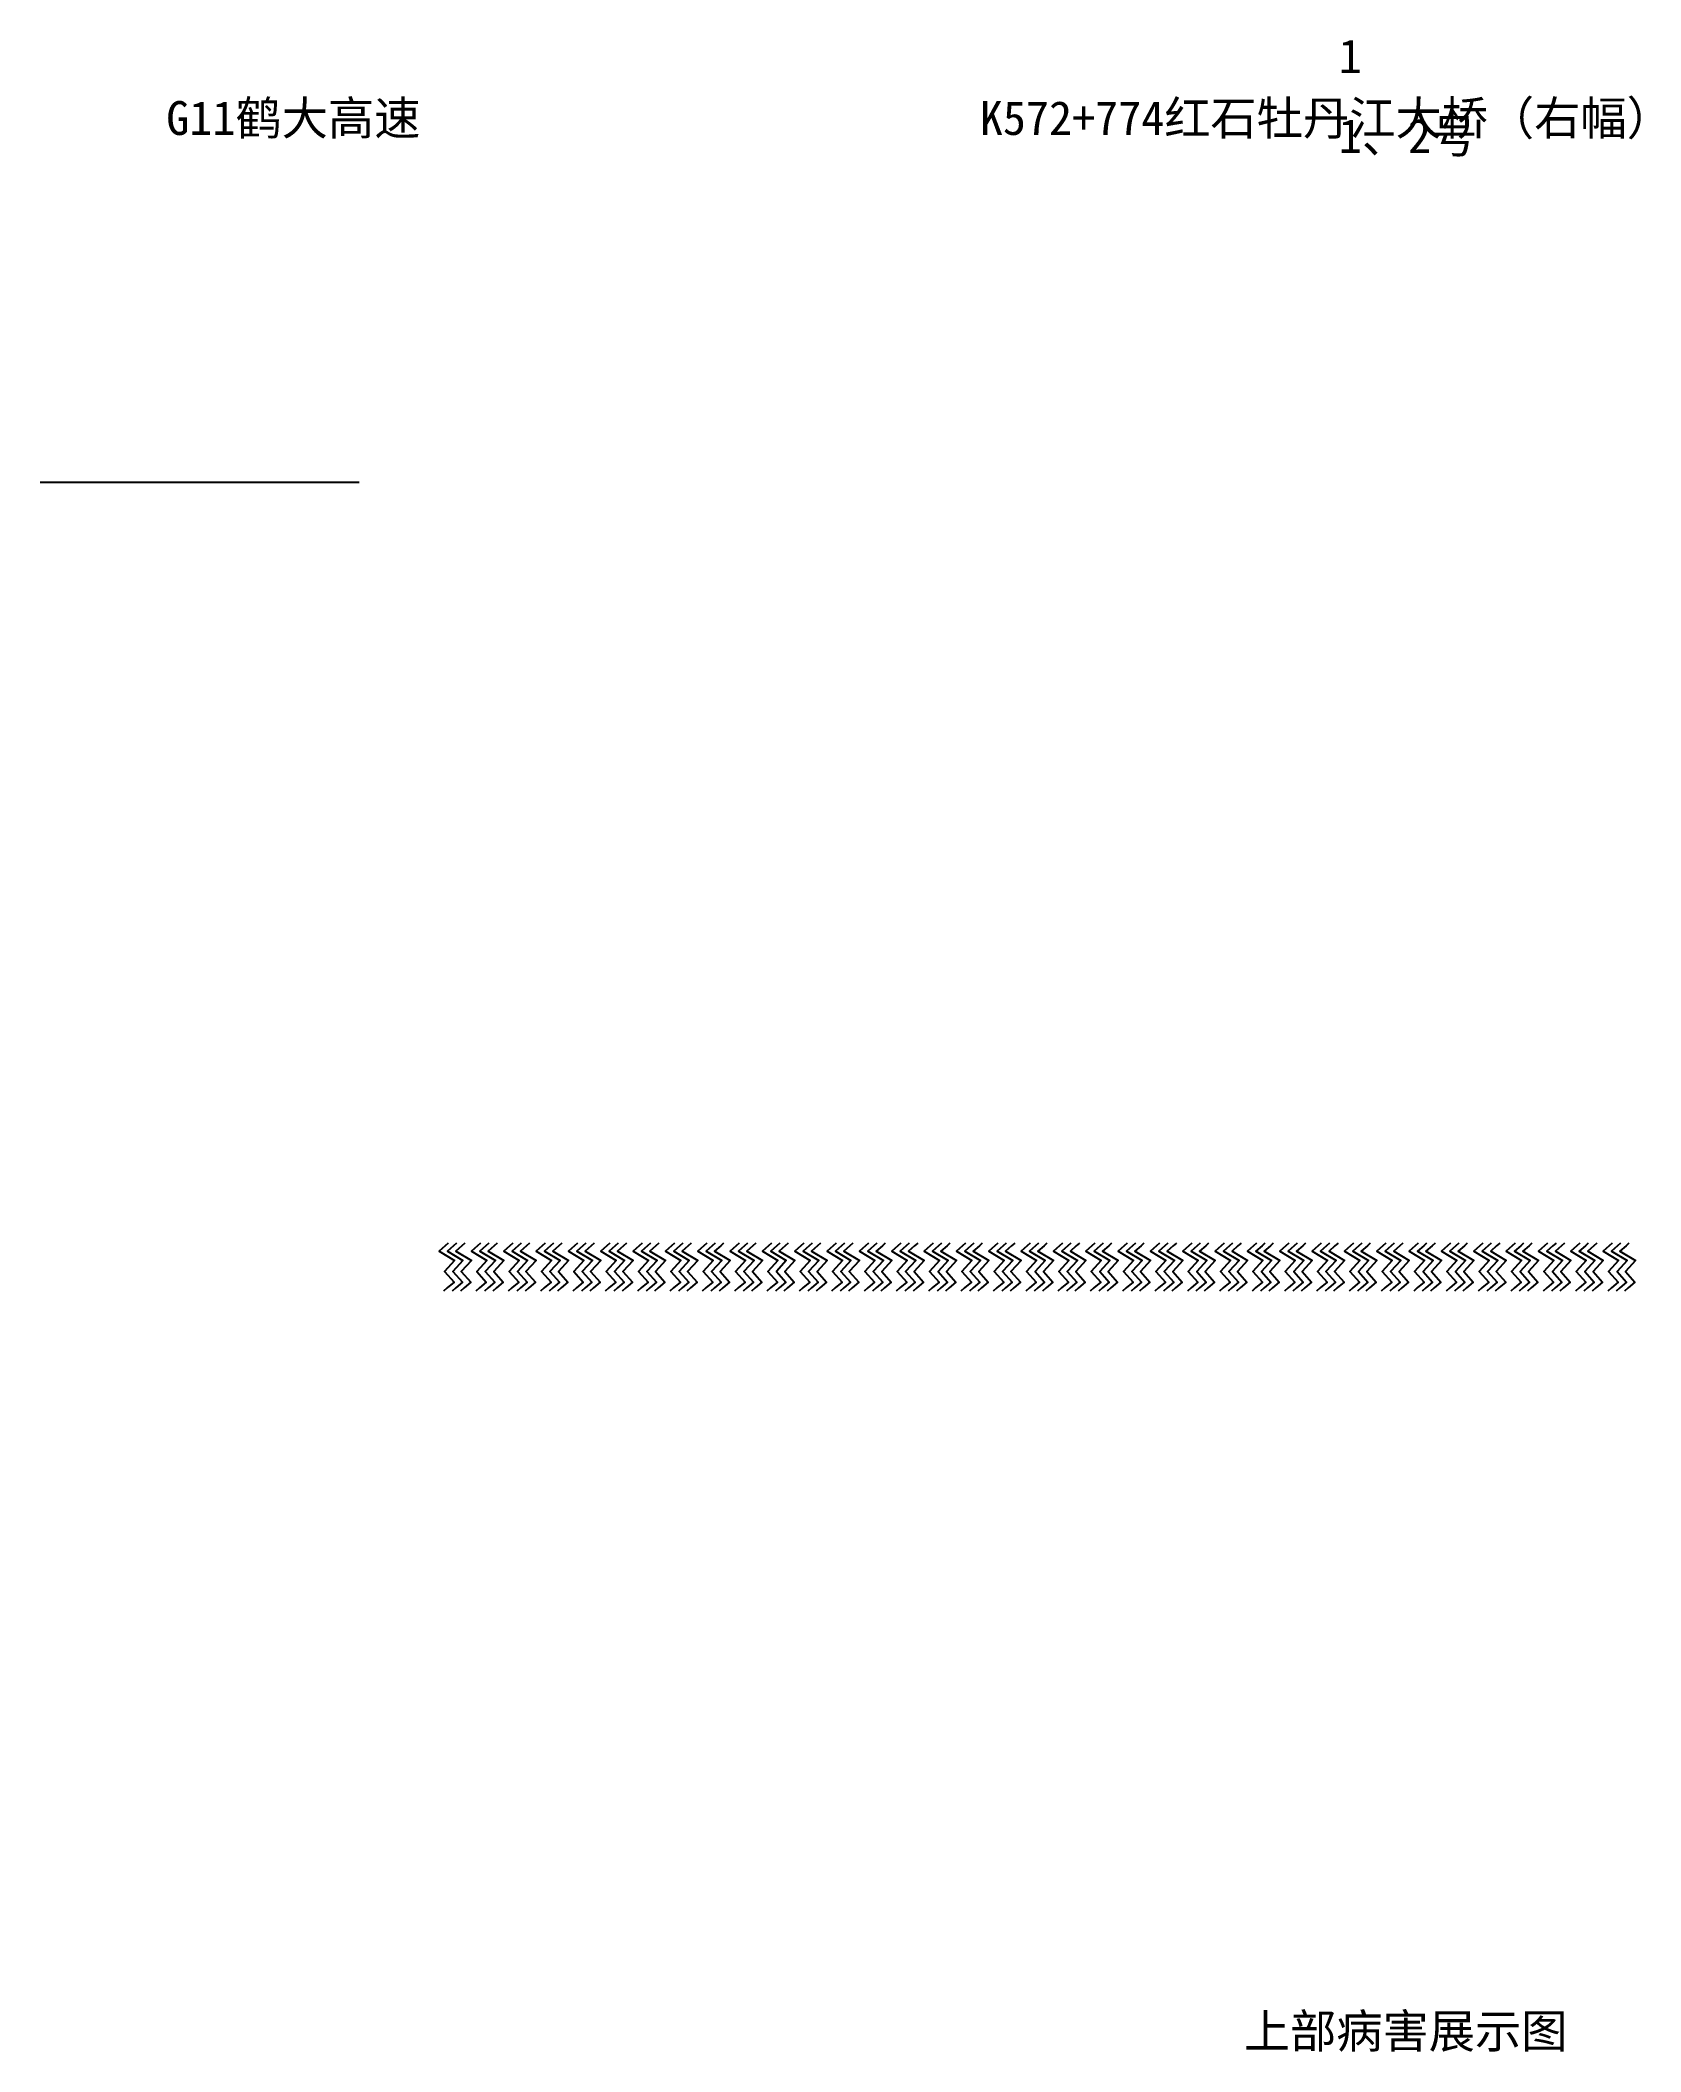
# Model space of a CAD drawing. Header units: millimetres. Extents: x -37 to 31958, y -4103 to 413.
# Drawn here: x 31757.2 to 31957.9, y -4103.1 to -3850.9 of the extents above.
import ezdxf

# ---------------------------------------------------------------- set-up
doc = ezdxf.new("R2010")
doc.units = ezdxf.units.MM
doc.layers.add('病害', color=5, linetype='Continuous')
doc.styles.get("Standard").update_dxf_attribs({"font": ''})
doc.styles.get('Standard').set_extended_font_data('SimSun')

msp = doc.modelspace()

# ---------------------------------------------------------------- linework, layer by layer
at = {"layer": '病害'}
msp.add_line((31757.2, -3906.3), (31797.2, -3906.3), dxfattribs=at)
for points in [[(31808.33, -4001.7), (31807.96, -4002.03), (31807.2, -4002.71), (31809.14, -4003.87), (31807.88, -4005.24), (31809.08, -4006.6), (31808.23, -4007.31), (31807.77, -4007.7)], [(31808.33, -4001.7), (31807.96, -4002.03), (31807.2, -4002.71), (31809.14, -4003.87), (31807.88, -4005.24), (31809.08, -4006.6), (31808.23, -4007.31), (31807.77, -4007.7)], [(31809.4, -4001.7), (31809.02, -4002.03), (31808.27, -4002.71), (31810.2, -4003.87), (31808.94, -4005.24), (31810.15, -4006.6), (31809.3, -4007.31), (31808.84, -4007.7)], [(31809.4, -4001.7), (31809.02, -4002.03), (31808.27, -4002.71), (31810.2, -4003.87), (31808.94, -4005.24), (31810.15, -4006.6), (31809.3, -4007.31), (31808.84, -4007.7)], [(31810.45, -4001.7), (31810.07, -4002.03), (31809.32, -4002.71), (31811.25, -4003.87), (31809.99, -4005.24), (31811.2, -4006.6), (31810.35, -4007.31), (31809.89, -4007.7)], [(31810.45, -4001.7), (31810.07, -4002.03), (31809.32, -4002.71), (31811.25, -4003.87), (31809.99, -4005.24), (31811.2, -4006.6), (31810.35, -4007.31), (31809.89, -4007.7)], [(31812.38, -4001.7), (31812.01, -4002.03), (31811.25, -4002.71), (31813.19, -4003.87), (31811.93, -4005.24), (31813.13, -4006.6), (31812.29, -4007.31), (31811.83, -4007.7)], [(31812.38, -4001.7), (31812.01, -4002.03), (31811.25, -4002.71), (31813.19, -4003.87), (31811.93, -4005.24), (31813.13, -4006.6), (31812.29, -4007.31), (31811.83, -4007.7)], [(31813.45, -4001.7), (31813.08, -4002.03), (31812.32, -4002.71), (31814.26, -4003.87), (31813, -4005.24), (31814.2, -4006.6), (31813.36, -4007.31), (31812.9, -4007.7)], [(31813.45, -4001.7), (31813.08, -4002.03), (31812.32, -4002.71), (31814.26, -4003.87), (31813, -4005.24), (31814.2, -4006.6), (31813.36, -4007.31), (31812.9, -4007.7)], [(31814.5, -4001.7), (31814.13, -4002.03), (31813.37, -4002.71), (31815.31, -4003.87), (31814.05, -4005.24), (31815.25, -4006.6), (31814.41, -4007.31), (31813.95, -4007.7)], [(31814.5, -4001.7), (31814.13, -4002.03), (31813.37, -4002.71), (31815.31, -4003.87), (31814.05, -4005.24), (31815.25, -4006.6), (31814.41, -4007.31), (31813.95, -4007.7)], [(31816.44, -4001.7), (31816.06, -4002.03), (31815.31, -4002.71), (31817.24, -4003.87), (31815.98, -4005.24), (31817.19, -4006.6), (31816.34, -4007.31), (31815.88, -4007.7)], [(31816.44, -4001.7), (31816.06, -4002.03), (31815.31, -4002.71), (31817.24, -4003.87), (31815.98, -4005.24), (31817.19, -4006.6), (31816.34, -4007.31), (31815.88, -4007.7)], [(31817.51, -4001.7), (31817.13, -4002.03), (31816.38, -4002.71), (31818.31, -4003.87), (31817.05, -4005.24), (31818.26, -4006.6), (31817.41, -4007.31), (31816.95, -4007.7)], [(31817.51, -4001.7), (31817.13, -4002.03), (31816.38, -4002.71), (31818.31, -4003.87), (31817.05, -4005.24), (31818.26, -4006.6), (31817.41, -4007.31), (31816.95, -4007.7)], [(31818.56, -4001.7), (31818.18, -4002.03), (31817.43, -4002.71), (31819.36, -4003.87), (31818.1, -4005.24), (31819.31, -4006.6), (31818.46, -4007.31), (31818, -4007.7)], [(31818.56, -4001.7), (31818.18, -4002.03), (31817.43, -4002.71), (31819.36, -4003.87), (31818.1, -4005.24), (31819.31, -4006.6), (31818.46, -4007.31), (31818, -4007.7)], [(31820.49, -4001.7), (31820.12, -4002.03), (31819.36, -4002.71), (31821.3, -4003.87), (31820.04, -4005.24), (31821.24, -4006.6), (31820.4, -4007.31), (31819.94, -4007.7)], [(31820.49, -4001.7), (31820.12, -4002.03), (31819.36, -4002.71), (31821.3, -4003.87), (31820.04, -4005.24), (31821.24, -4006.6), (31820.4, -4007.31), (31819.94, -4007.7)], [(31821.56, -4001.7), (31821.19, -4002.03), (31820.43, -4002.71), (31822.37, -4003.87), (31821.11, -4005.24), (31822.31, -4006.6), (31821.46, -4007.31), (31821, -4007.7)], [(31821.56, -4001.7), (31821.19, -4002.03), (31820.43, -4002.71), (31822.37, -4003.87), (31821.11, -4005.24), (31822.31, -4006.6), (31821.46, -4007.31), (31821, -4007.7)], [(31822.61, -4001.7), (31822.24, -4002.03), (31821.48, -4002.71), (31823.42, -4003.87), (31822.16, -4005.24), (31823.36, -4006.6), (31822.51, -4007.31), (31822.05, -4007.7)], [(31822.61, -4001.7), (31822.24, -4002.03), (31821.48, -4002.71), (31823.42, -4003.87), (31822.16, -4005.24), (31823.36, -4006.6), (31822.51, -4007.31), (31822.05, -4007.7)], [(31824.55, -4001.7), (31824.17, -4002.03), (31823.42, -4002.71), (31825.35, -4003.87), (31824.09, -4005.24), (31825.29, -4006.6), (31824.45, -4007.31), (31823.99, -4007.7)], [(31824.55, -4001.7), (31824.17, -4002.03), (31823.42, -4002.71), (31825.35, -4003.87), (31824.09, -4005.24), (31825.29, -4006.6), (31824.45, -4007.31), (31823.99, -4007.7)], [(31825.61, -4001.7), (31825.24, -4002.03), (31824.48, -4002.71), (31826.42, -4003.87), (31825.16, -4005.24), (31826.36, -4006.6), (31825.52, -4007.31), (31825.06, -4007.7)], [(31825.61, -4001.7), (31825.24, -4002.03), (31824.48, -4002.71), (31826.42, -4003.87), (31825.16, -4005.24), (31826.36, -4006.6), (31825.52, -4007.31), (31825.06, -4007.7)], [(31826.66, -4001.7), (31826.29, -4002.03), (31825.53, -4002.71), (31827.47, -4003.87), (31826.21, -4005.24), (31827.41, -4006.6), (31826.57, -4007.31), (31826.11, -4007.7)], [(31826.66, -4001.7), (31826.29, -4002.03), (31825.53, -4002.71), (31827.47, -4003.87), (31826.21, -4005.24), (31827.41, -4006.6), (31826.57, -4007.31), (31826.11, -4007.7)], [(31828.6, -4001.7), (31828.23, -4002.03), (31827.47, -4002.71), (31829.41, -4003.87), (31828.15, -4005.24), (31829.35, -4006.6), (31828.5, -4007.31), (31828.04, -4007.7)], [(31828.6, -4001.7), (31828.23, -4002.03), (31827.47, -4002.71), (31829.41, -4003.87), (31828.15, -4005.24), (31829.35, -4006.6), (31828.5, -4007.31), (31828.04, -4007.7)], [(31829.67, -4001.7), (31829.29, -4002.03), (31828.54, -4002.71), (31830.47, -4003.87), (31829.21, -4005.24), (31830.42, -4006.6), (31829.57, -4007.31), (31829.11, -4007.7)], [(31829.67, -4001.7), (31829.29, -4002.03), (31828.54, -4002.71), (31830.47, -4003.87), (31829.21, -4005.24), (31830.42, -4006.6), (31829.57, -4007.31), (31829.11, -4007.7)], [(31830.72, -4001.7), (31830.34, -4002.03), (31829.59, -4002.71), (31831.52, -4003.87), (31830.26, -4005.24), (31831.47, -4006.6), (31830.62, -4007.31), (31830.16, -4007.7)], [(31830.72, -4001.7), (31830.34, -4002.03), (31829.59, -4002.71), (31831.52, -4003.87), (31830.26, -4005.24), (31831.47, -4006.6), (31830.62, -4007.31), (31830.16, -4007.7)], [(31832.65, -4001.7), (31832.28, -4002.03), (31831.52, -4002.71), (31833.46, -4003.87), (31832.2, -4005.24), (31833.4, -4006.6), (31832.56, -4007.31), (31832.1, -4007.7)], [(31832.65, -4001.7), (31832.28, -4002.03), (31831.52, -4002.71), (31833.46, -4003.87), (31832.2, -4005.24), (31833.4, -4006.6), (31832.56, -4007.31), (31832.1, -4007.7)], [(31833.72, -4001.7), (31833.35, -4002.03), (31832.59, -4002.71), (31834.53, -4003.87), (31833.27, -4005.24), (31834.47, -4006.6), (31833.63, -4007.31), (31833.17, -4007.7)], [(31833.72, -4001.7), (31833.35, -4002.03), (31832.59, -4002.71), (31834.53, -4003.87), (31833.27, -4005.24), (31834.47, -4006.6), (31833.63, -4007.31), (31833.17, -4007.7)], [(31834.77, -4001.7), (31834.4, -4002.03), (31833.64, -4002.71), (31835.58, -4003.87), (31834.32, -4005.24), (31835.52, -4006.6), (31834.68, -4007.31), (31834.22, -4007.7)], [(31834.77, -4001.7), (31834.4, -4002.03), (31833.64, -4002.71), (31835.58, -4003.87), (31834.32, -4005.24), (31835.52, -4006.6), (31834.68, -4007.31), (31834.22, -4007.7)], [(31836.71, -4001.7), (31836.33, -4002.03), (31835.58, -4002.71), (31837.51, -4003.87), (31836.25, -4005.24), (31837.46, -4006.6), (31836.61, -4007.31), (31836.15, -4007.7)], [(31836.71, -4001.7), (31836.33, -4002.03), (31835.58, -4002.71), (31837.51, -4003.87), (31836.25, -4005.24), (31837.46, -4006.6), (31836.61, -4007.31), (31836.15, -4007.7)], [(31837.78, -4001.7), (31837.4, -4002.03), (31836.65, -4002.71), (31838.58, -4003.87), (31837.32, -4005.24), (31838.53, -4006.6), (31837.68, -4007.31), (31837.22, -4007.7)], [(31837.78, -4001.7), (31837.4, -4002.03), (31836.65, -4002.71), (31838.58, -4003.87), (31837.32, -4005.24), (31838.53, -4006.6), (31837.68, -4007.31), (31837.22, -4007.7)], [(31838.83, -4001.7), (31838.45, -4002.03), (31837.7, -4002.71), (31839.63, -4003.87), (31838.37, -4005.24), (31839.58, -4006.6), (31838.73, -4007.31), (31838.27, -4007.7)], [(31838.83, -4001.7), (31838.45, -4002.03), (31837.7, -4002.71), (31839.63, -4003.87), (31838.37, -4005.24), (31839.58, -4006.6), (31838.73, -4007.31), (31838.27, -4007.7)], [(31840.76, -4001.7), (31840.39, -4002.03), (31839.63, -4002.71), (31841.57, -4003.87), (31840.31, -4005.24), (31841.51, -4006.6), (31840.67, -4007.31), (31840.21, -4007.7)], [(31840.76, -4001.7), (31840.39, -4002.03), (31839.63, -4002.71), (31841.57, -4003.87), (31840.31, -4005.24), (31841.51, -4006.6), (31840.67, -4007.31), (31840.21, -4007.7)], [(31841.83, -4001.7), (31841.46, -4002.03), (31840.7, -4002.71), (31842.64, -4003.87), (31841.38, -4005.24), (31842.58, -4006.6), (31841.73, -4007.31), (31841.27, -4007.7)], [(31841.83, -4001.7), (31841.46, -4002.03), (31840.7, -4002.71), (31842.64, -4003.87), (31841.38, -4005.24), (31842.58, -4006.6), (31841.73, -4007.31), (31841.27, -4007.7)], [(31842.88, -4001.7), (31842.51, -4002.03), (31841.75, -4002.71), (31843.69, -4003.87), (31842.43, -4005.24), (31843.63, -4006.6), (31842.78, -4007.31), (31842.32, -4007.7)], [(31842.88, -4001.7), (31842.51, -4002.03), (31841.75, -4002.71), (31843.69, -4003.87), (31842.43, -4005.24), (31843.63, -4006.6), (31842.78, -4007.31), (31842.32, -4007.7)], [(31844.82, -4001.7), (31844.44, -4002.03), (31843.69, -4002.71), (31845.62, -4003.87), (31844.36, -4005.24), (31845.57, -4006.6), (31844.72, -4007.31), (31844.26, -4007.7)], [(31844.82, -4001.7), (31844.44, -4002.03), (31843.69, -4002.71), (31845.62, -4003.87), (31844.36, -4005.24), (31845.57, -4006.6), (31844.72, -4007.31), (31844.26, -4007.7)], [(31845.89, -4001.7), (31845.51, -4002.03), (31844.76, -4002.71), (31846.69, -4003.87), (31845.43, -4005.24), (31846.63, -4006.6), (31845.79, -4007.31), (31845.33, -4007.7)], [(31845.89, -4001.7), (31845.51, -4002.03), (31844.76, -4002.71), (31846.69, -4003.87), (31845.43, -4005.24), (31846.63, -4006.6), (31845.79, -4007.31), (31845.33, -4007.7)], [(31846.93, -4001.7), (31846.56, -4002.03), (31845.8, -4002.71), (31847.74, -4003.87), (31846.48, -4005.24), (31847.68, -4006.6), (31846.84, -4007.31), (31846.38, -4007.7)], [(31846.93, -4001.7), (31846.56, -4002.03), (31845.8, -4002.71), (31847.74, -4003.87), (31846.48, -4005.24), (31847.68, -4006.6), (31846.84, -4007.31), (31846.38, -4007.7)], [(31848.87, -4001.7), (31848.5, -4002.03), (31847.74, -4002.71), (31849.68, -4003.87), (31848.42, -4005.24), (31849.62, -4006.6), (31848.77, -4007.31), (31848.31, -4007.7)], [(31848.87, -4001.7), (31848.5, -4002.03), (31847.74, -4002.71), (31849.68, -4003.87), (31848.42, -4005.24), (31849.62, -4006.6), (31848.77, -4007.31), (31848.31, -4007.7)], [(31849.94, -4001.7), (31849.57, -4002.03), (31848.81, -4002.71), (31850.74, -4003.87), (31849.49, -4005.24), (31850.69, -4006.6), (31849.84, -4007.31), (31849.38, -4007.7)], [(31849.94, -4001.7), (31849.57, -4002.03), (31848.81, -4002.71), (31850.74, -4003.87), (31849.49, -4005.24), (31850.69, -4006.6), (31849.84, -4007.31), (31849.38, -4007.7)], [(31850.99, -4001.7), (31850.61, -4002.03), (31849.86, -4002.71), (31851.79, -4003.87), (31850.54, -4005.24), (31851.74, -4006.6), (31850.89, -4007.31), (31850.43, -4007.7)], [(31850.99, -4001.7), (31850.61, -4002.03), (31849.86, -4002.71), (31851.79, -4003.87), (31850.54, -4005.24), (31851.74, -4006.6), (31850.89, -4007.31), (31850.43, -4007.7)], [(31852.92, -4001.7), (31852.55, -4002.03), (31851.79, -4002.71), (31853.73, -4003.87), (31852.47, -4005.24), (31853.67, -4006.6), (31852.83, -4007.31), (31852.37, -4007.7)], [(31852.92, -4001.7), (31852.55, -4002.03), (31851.79, -4002.71), (31853.73, -4003.87), (31852.47, -4005.24), (31853.67, -4006.6), (31852.83, -4007.31), (31852.37, -4007.7)], [(31853.99, -4001.7), (31853.62, -4002.03), (31852.86, -4002.71), (31854.8, -4003.87), (31853.54, -4005.24), (31854.74, -4006.6), (31853.9, -4007.31), (31853.44, -4007.7)], [(31853.99, -4001.7), (31853.62, -4002.03), (31852.86, -4002.71), (31854.8, -4003.87), (31853.54, -4005.24), (31854.74, -4006.6), (31853.9, -4007.31), (31853.44, -4007.7)], [(31855.04, -4001.7), (31854.67, -4002.03), (31853.91, -4002.71), (31855.85, -4003.87), (31854.59, -4005.24), (31855.79, -4006.6), (31854.95, -4007.31), (31854.49, -4007.7)], [(31855.04, -4001.7), (31854.67, -4002.03), (31853.91, -4002.71), (31855.85, -4003.87), (31854.59, -4005.24), (31855.79, -4006.6), (31854.95, -4007.31), (31854.49, -4007.7)], [(31856.98, -4001.7), (31856.6, -4002.03), (31855.85, -4002.71), (31857.78, -4003.87), (31856.52, -4005.24), (31857.73, -4006.6), (31856.88, -4007.31), (31856.42, -4007.7)], [(31856.98, -4001.7), (31856.6, -4002.03), (31855.85, -4002.71), (31857.78, -4003.87), (31856.52, -4005.24), (31857.73, -4006.6), (31856.88, -4007.31), (31856.42, -4007.7)], [(31858.05, -4001.7), (31857.67, -4002.03), (31856.92, -4002.71), (31858.85, -4003.87), (31857.59, -4005.24), (31858.8, -4006.6), (31857.95, -4007.31), (31857.49, -4007.7)], [(31858.05, -4001.7), (31857.67, -4002.03), (31856.92, -4002.71), (31858.85, -4003.87), (31857.59, -4005.24), (31858.8, -4006.6), (31857.95, -4007.31), (31857.49, -4007.7)], [(31859.1, -4001.7), (31858.72, -4002.03), (31857.97, -4002.71), (31859.9, -4003.87), (31858.64, -4005.24), (31859.85, -4006.6), (31859, -4007.31), (31858.54, -4007.7)], [(31859.1, -4001.7), (31858.72, -4002.03), (31857.97, -4002.71), (31859.9, -4003.87), (31858.64, -4005.24), (31859.85, -4006.6), (31859, -4007.31), (31858.54, -4007.7)], [(31861.03, -4001.7), (31860.66, -4002.03), (31859.9, -4002.71), (31861.84, -4003.87), (31860.58, -4005.24), (31861.78, -4006.6), (31860.94, -4007.31), (31860.48, -4007.7)], [(31861.03, -4001.7), (31860.66, -4002.03), (31859.9, -4002.71), (31861.84, -4003.87), (31860.58, -4005.24), (31861.78, -4006.6), (31860.94, -4007.31), (31860.48, -4007.7)], [(31862.1, -4001.7), (31861.73, -4002.03), (31860.97, -4002.71), (31862.91, -4003.87), (31861.65, -4005.24), (31862.85, -4006.6), (31862, -4007.31), (31861.55, -4007.7)], [(31862.1, -4001.7), (31861.73, -4002.03), (31860.97, -4002.71), (31862.91, -4003.87), (31861.65, -4005.24), (31862.85, -4006.6), (31862, -4007.31), (31861.55, -4007.7)], [(31863.15, -4001.7), (31862.78, -4002.03), (31862.02, -4002.71), (31863.96, -4003.87), (31862.7, -4005.24), (31863.9, -4006.6), (31863.05, -4007.31), (31862.59, -4007.7)], [(31863.15, -4001.7), (31862.78, -4002.03), (31862.02, -4002.71), (31863.96, -4003.87), (31862.7, -4005.24), (31863.9, -4006.6), (31863.05, -4007.31), (31862.59, -4007.7)], [(31865.09, -4001.7), (31864.71, -4002.03), (31863.96, -4002.71), (31865.89, -4003.87), (31864.63, -4005.24), (31865.84, -4006.6), (31864.99, -4007.31), (31864.53, -4007.7)], [(31865.09, -4001.7), (31864.71, -4002.03), (31863.96, -4002.71), (31865.89, -4003.87), (31864.63, -4005.24), (31865.84, -4006.6), (31864.99, -4007.31), (31864.53, -4007.7)], [(31866.16, -4001.7), (31865.78, -4002.03), (31865.03, -4002.71), (31866.96, -4003.87), (31865.7, -4005.24), (31866.9, -4006.6), (31866.06, -4007.31), (31865.6, -4007.7)], [(31866.16, -4001.7), (31865.78, -4002.03), (31865.03, -4002.71), (31866.96, -4003.87), (31865.7, -4005.24), (31866.9, -4006.6), (31866.06, -4007.31), (31865.6, -4007.7)], [(31867.21, -4001.7), (31866.83, -4002.03), (31866.08, -4002.71), (31868.01, -4003.87), (31866.75, -4005.24), (31867.95, -4006.6), (31867.11, -4007.31), (31866.65, -4007.7)], [(31867.21, -4001.7), (31866.83, -4002.03), (31866.08, -4002.71), (31868.01, -4003.87), (31866.75, -4005.24), (31867.95, -4006.6), (31867.11, -4007.31), (31866.65, -4007.7)], [(31869.14, -4001.7), (31868.77, -4002.03), (31868.01, -4002.71), (31869.95, -4003.87), (31868.69, -4005.24), (31869.89, -4006.6), (31869.04, -4007.31), (31868.58, -4007.7)], [(31869.14, -4001.7), (31868.77, -4002.03), (31868.01, -4002.71), (31869.95, -4003.87), (31868.69, -4005.24), (31869.89, -4006.6), (31869.04, -4007.31), (31868.58, -4007.7)], [(31870.21, -4001.7), (31869.84, -4002.03), (31869.08, -4002.71), (31871.02, -4003.87), (31869.76, -4005.24), (31870.96, -4006.6), (31870.11, -4007.31), (31869.65, -4007.7)], [(31870.21, -4001.7), (31869.84, -4002.03), (31869.08, -4002.71), (31871.02, -4003.87), (31869.76, -4005.24), (31870.96, -4006.6), (31870.11, -4007.31), (31869.65, -4007.7)], [(31871.26, -4001.7), (31870.89, -4002.03), (31870.13, -4002.71), (31872.06, -4003.87), (31870.81, -4005.24), (31872.01, -4006.6), (31871.16, -4007.31), (31870.7, -4007.7)], [(31871.26, -4001.7), (31870.89, -4002.03), (31870.13, -4002.71), (31872.06, -4003.87), (31870.81, -4005.24), (31872.01, -4006.6), (31871.16, -4007.31), (31870.7, -4007.7)], [(31873.19, -4001.7), (31872.82, -4002.03), (31872.06, -4002.71), (31874, -4003.87), (31872.74, -4005.24), (31873.94, -4006.6), (31873.1, -4007.31), (31872.64, -4007.7)], [(31873.19, -4001.7), (31872.82, -4002.03), (31872.06, -4002.71), (31874, -4003.87), (31872.74, -4005.24), (31873.94, -4006.6), (31873.1, -4007.31), (31872.64, -4007.7)], [(31874.26, -4001.7), (31873.89, -4002.03), (31873.13, -4002.71), (31875.07, -4003.87), (31873.81, -4005.24), (31875.01, -4006.6), (31874.17, -4007.31), (31873.71, -4007.7)], [(31874.26, -4001.7), (31873.89, -4002.03), (31873.13, -4002.71), (31875.07, -4003.87), (31873.81, -4005.24), (31875.01, -4006.6), (31874.17, -4007.31), (31873.71, -4007.7)], [(31875.31, -4001.7), (31874.94, -4002.03), (31874.18, -4002.71), (31876.12, -4003.87), (31874.86, -4005.24), (31876.06, -4006.6), (31875.22, -4007.31), (31874.76, -4007.7)], [(31875.31, -4001.7), (31874.94, -4002.03), (31874.18, -4002.71), (31876.12, -4003.87), (31874.86, -4005.24), (31876.06, -4006.6), (31875.22, -4007.31), (31874.76, -4007.7)], [(31877.25, -4001.7), (31876.87, -4002.03), (31876.12, -4002.71), (31878.05, -4003.87), (31876.8, -4005.24), (31878, -4006.6), (31877.15, -4007.31), (31876.69, -4007.7)], [(31877.25, -4001.7), (31876.87, -4002.03), (31876.12, -4002.71), (31878.05, -4003.87), (31876.8, -4005.24), (31878, -4006.6), (31877.15, -4007.31), (31876.69, -4007.7)], [(31878.32, -4001.7), (31877.94, -4002.03), (31877.19, -4002.71), (31879.12, -4003.87), (31877.86, -4005.24), (31879.07, -4006.6), (31878.22, -4007.31), (31877.76, -4007.7)], [(31878.32, -4001.7), (31877.94, -4002.03), (31877.19, -4002.71), (31879.12, -4003.87), (31877.86, -4005.24), (31879.07, -4006.6), (31878.22, -4007.31), (31877.76, -4007.7)], [(31879.37, -4001.7), (31878.99, -4002.03), (31878.24, -4002.71), (31880.17, -4003.87), (31878.91, -4005.24), (31880.12, -4006.6), (31879.27, -4007.31), (31878.81, -4007.7)], [(31879.37, -4001.7), (31878.99, -4002.03), (31878.24, -4002.71), (31880.17, -4003.87), (31878.91, -4005.24), (31880.12, -4006.6), (31879.27, -4007.31), (31878.81, -4007.7)], [(31881.3, -4001.7), (31880.93, -4002.03), (31880.17, -4002.71), (31882.11, -4003.87), (31880.85, -4005.24), (31882.05, -4006.6), (31881.21, -4007.31), (31880.75, -4007.7)], [(31881.3, -4001.7), (31880.93, -4002.03), (31880.17, -4002.71), (31882.11, -4003.87), (31880.85, -4005.24), (31882.05, -4006.6), (31881.21, -4007.31), (31880.75, -4007.7)], [(31882.37, -4001.7), (31882, -4002.03), (31881.24, -4002.71), (31883.18, -4003.87), (31881.92, -4005.24), (31883.12, -4006.6), (31882.27, -4007.31), (31881.82, -4007.7)], [(31882.37, -4001.7), (31882, -4002.03), (31881.24, -4002.71), (31883.18, -4003.87), (31881.92, -4005.24), (31883.12, -4006.6), (31882.27, -4007.31), (31881.82, -4007.7)], [(31883.42, -4001.7), (31883.05, -4002.03), (31882.29, -4002.71), (31884.23, -4003.87), (31882.97, -4005.24), (31884.17, -4006.6), (31883.32, -4007.31), (31882.87, -4007.7)], [(31883.42, -4001.7), (31883.05, -4002.03), (31882.29, -4002.71), (31884.23, -4003.87), (31882.97, -4005.24), (31884.17, -4006.6), (31883.32, -4007.31), (31882.87, -4007.7)], [(31885.36, -4001.7), (31884.98, -4002.03), (31884.23, -4002.71), (31886.16, -4003.87), (31884.9, -4005.24), (31886.11, -4006.6), (31885.26, -4007.31), (31884.8, -4007.7)], [(31885.36, -4001.7), (31884.98, -4002.03), (31884.23, -4002.71), (31886.16, -4003.87), (31884.9, -4005.24), (31886.11, -4006.6), (31885.26, -4007.31), (31884.8, -4007.7)], [(31886.43, -4001.7), (31886.05, -4002.03), (31885.3, -4002.71), (31887.23, -4003.87), (31885.97, -4005.24), (31887.17, -4006.6), (31886.33, -4007.31), (31885.87, -4007.7)], [(31886.43, -4001.7), (31886.05, -4002.03), (31885.3, -4002.71), (31887.23, -4003.87), (31885.97, -4005.24), (31887.17, -4006.6), (31886.33, -4007.31), (31885.87, -4007.7)], [(31887.48, -4001.7), (31887.1, -4002.03), (31886.35, -4002.71), (31888.28, -4003.87), (31887.02, -4005.24), (31888.22, -4006.6), (31887.38, -4007.31), (31886.92, -4007.7)], [(31887.48, -4001.7), (31887.1, -4002.03), (31886.35, -4002.71), (31888.28, -4003.87), (31887.02, -4005.24), (31888.22, -4006.6), (31887.38, -4007.31), (31886.92, -4007.7)], [(31889.41, -4001.7), (31889.04, -4002.03), (31888.28, -4002.71), (31890.22, -4003.87), (31888.96, -4005.24), (31890.16, -4006.6), (31889.31, -4007.31), (31888.85, -4007.7)], [(31889.41, -4001.7), (31889.04, -4002.03), (31888.28, -4002.71), (31890.22, -4003.87), (31888.96, -4005.24), (31890.16, -4006.6), (31889.31, -4007.31), (31888.85, -4007.7)], [(31890.48, -4001.7), (31890.11, -4002.03), (31889.35, -4002.71), (31891.29, -4003.87), (31890.03, -4005.24), (31891.23, -4006.6), (31890.38, -4007.31), (31889.92, -4007.7)], [(31890.48, -4001.7), (31890.11, -4002.03), (31889.35, -4002.71), (31891.29, -4003.87), (31890.03, -4005.24), (31891.23, -4006.6), (31890.38, -4007.31), (31889.92, -4007.7)], [(31891.53, -4001.7), (31891.16, -4002.03), (31890.4, -4002.71), (31892.34, -4003.87), (31891.08, -4005.24), (31892.28, -4006.6), (31891.43, -4007.31), (31890.97, -4007.7)], [(31891.53, -4001.7), (31891.16, -4002.03), (31890.4, -4002.71), (31892.34, -4003.87), (31891.08, -4005.24), (31892.28, -4006.6), (31891.43, -4007.31), (31890.97, -4007.7)], [(31893.47, -4001.7), (31893.09, -4002.03), (31892.34, -4002.71), (31894.27, -4003.87), (31893.01, -4005.24), (31894.21, -4006.6), (31893.37, -4007.31), (31892.91, -4007.7)], [(31893.47, -4001.7), (31893.09, -4002.03), (31892.34, -4002.71), (31894.27, -4003.87), (31893.01, -4005.24), (31894.21, -4006.6), (31893.37, -4007.31), (31892.91, -4007.7)], [(31894.53, -4001.7), (31894.16, -4002.03), (31893.4, -4002.71), (31895.34, -4003.87), (31894.08, -4005.24), (31895.28, -4006.6), (31894.44, -4007.31), (31893.98, -4007.7)], [(31894.53, -4001.7), (31894.16, -4002.03), (31893.4, -4002.71), (31895.34, -4003.87), (31894.08, -4005.24), (31895.28, -4006.6), (31894.44, -4007.31), (31893.98, -4007.7)], [(31895.58, -4001.7), (31895.21, -4002.03), (31894.45, -4002.71), (31896.39, -4003.87), (31895.13, -4005.24), (31896.33, -4006.6), (31895.49, -4007.31), (31895.03, -4007.7)], [(31895.58, -4001.7), (31895.21, -4002.03), (31894.45, -4002.71), (31896.39, -4003.87), (31895.13, -4005.24), (31896.33, -4006.6), (31895.49, -4007.31), (31895.03, -4007.7)], [(31897.52, -4001.7), (31897.15, -4002.03), (31896.39, -4002.71), (31898.32, -4003.87), (31897.07, -4005.24), (31898.27, -4006.6), (31897.42, -4007.31), (31896.96, -4007.7)], [(31897.52, -4001.7), (31897.15, -4002.03), (31896.39, -4002.71), (31898.32, -4003.87), (31897.07, -4005.24), (31898.27, -4006.6), (31897.42, -4007.31), (31896.96, -4007.7)], [(31898.59, -4001.7), (31898.21, -4002.03), (31897.46, -4002.71), (31899.39, -4003.87), (31898.13, -4005.24), (31899.34, -4006.6), (31898.49, -4007.31), (31898.03, -4007.7)], [(31898.59, -4001.7), (31898.21, -4002.03), (31897.46, -4002.71), (31899.39, -4003.87), (31898.13, -4005.24), (31899.34, -4006.6), (31898.49, -4007.31), (31898.03, -4007.7)], [(31899.64, -4001.7), (31899.26, -4002.03), (31898.51, -4002.71), (31900.44, -4003.87), (31899.18, -4005.24), (31900.39, -4006.6), (31899.54, -4007.31), (31899.08, -4007.7)], [(31899.64, -4001.7), (31899.26, -4002.03), (31898.51, -4002.71), (31900.44, -4003.87), (31899.18, -4005.24), (31900.39, -4006.6), (31899.54, -4007.31), (31899.08, -4007.7)], [(31901.57, -4001.7), (31901.2, -4002.03), (31900.44, -4002.71), (31902.38, -4003.87), (31901.12, -4005.24), (31902.32, -4006.6), (31901.48, -4007.31), (31901.02, -4007.7)], [(31901.57, -4001.7), (31901.2, -4002.03), (31900.44, -4002.71), (31902.38, -4003.87), (31901.12, -4005.24), (31902.32, -4006.6), (31901.48, -4007.31), (31901.02, -4007.7)], [(31902.64, -4001.7), (31902.27, -4002.03), (31901.51, -4002.71), (31903.45, -4003.87), (31902.19, -4005.24), (31903.39, -4006.6), (31902.55, -4007.31), (31902.09, -4007.7)], [(31902.64, -4001.7), (31902.27, -4002.03), (31901.51, -4002.71), (31903.45, -4003.87), (31902.19, -4005.24), (31903.39, -4006.6), (31902.55, -4007.31), (31902.09, -4007.7)], [(31903.69, -4001.7), (31903.32, -4002.03), (31902.56, -4002.71), (31904.5, -4003.87), (31903.24, -4005.24), (31904.44, -4006.6), (31903.59, -4007.31), (31903.14, -4007.7)], [(31903.69, -4001.7), (31903.32, -4002.03), (31902.56, -4002.71), (31904.5, -4003.87), (31903.24, -4005.24), (31904.44, -4006.6), (31903.59, -4007.31), (31903.14, -4007.7)], [(31905.63, -4001.7), (31905.25, -4002.03), (31904.5, -4002.71), (31906.43, -4003.87), (31905.17, -4005.24), (31906.38, -4006.6), (31905.53, -4007.31), (31905.07, -4007.7)], [(31905.63, -4001.7), (31905.25, -4002.03), (31904.5, -4002.71), (31906.43, -4003.87), (31905.17, -4005.24), (31906.38, -4006.6), (31905.53, -4007.31), (31905.07, -4007.7)], [(31906.7, -4001.7), (31906.32, -4002.03), (31905.57, -4002.71), (31907.5, -4003.87), (31906.24, -4005.24), (31907.44, -4006.6), (31906.6, -4007.31), (31906.14, -4007.7)], [(31906.7, -4001.7), (31906.32, -4002.03), (31905.57, -4002.71), (31907.5, -4003.87), (31906.24, -4005.24), (31907.44, -4006.6), (31906.6, -4007.31), (31906.14, -4007.7)], [(31907.75, -4001.7), (31907.37, -4002.03), (31906.62, -4002.71), (31908.55, -4003.87), (31907.29, -4005.24), (31908.49, -4006.6), (31907.65, -4007.31), (31907.19, -4007.7)], [(31907.75, -4001.7), (31907.37, -4002.03), (31906.62, -4002.71), (31908.55, -4003.87), (31907.29, -4005.24), (31908.49, -4006.6), (31907.65, -4007.31), (31907.19, -4007.7)], [(31909.68, -4001.7), (31909.31, -4002.03), (31908.55, -4002.71), (31910.49, -4003.87), (31909.23, -4005.24), (31910.43, -4006.6), (31909.58, -4007.31), (31909.13, -4007.7)], [(31909.68, -4001.7), (31909.31, -4002.03), (31908.55, -4002.71), (31910.49, -4003.87), (31909.23, -4005.24), (31910.43, -4006.6), (31909.58, -4007.31), (31909.13, -4007.7)], [(31910.75, -4001.7), (31910.38, -4002.03), (31909.62, -4002.71), (31911.56, -4003.87), (31910.3, -4005.24), (31911.5, -4006.6), (31910.65, -4007.31), (31910.19, -4007.7)], [(31910.75, -4001.7), (31910.38, -4002.03), (31909.62, -4002.71), (31911.56, -4003.87), (31910.3, -4005.24), (31911.5, -4006.6), (31910.65, -4007.31), (31910.19, -4007.7)], [(31911.8, -4001.7), (31911.43, -4002.03), (31910.67, -4002.71), (31912.61, -4003.87), (31911.35, -4005.24), (31912.55, -4006.6), (31911.7, -4007.31), (31911.24, -4007.7)], [(31911.8, -4001.7), (31911.43, -4002.03), (31910.67, -4002.71), (31912.61, -4003.87), (31911.35, -4005.24), (31912.55, -4006.6), (31911.7, -4007.31), (31911.24, -4007.7)], [(31913.74, -4001.7), (31913.36, -4002.03), (31912.61, -4002.71), (31914.54, -4003.87), (31913.28, -4005.24), (31914.48, -4006.6), (31913.64, -4007.31), (31913.18, -4007.7)], [(31913.74, -4001.7), (31913.36, -4002.03), (31912.61, -4002.71), (31914.54, -4003.87), (31913.28, -4005.24), (31914.48, -4006.6), (31913.64, -4007.31), (31913.18, -4007.7)], [(31914.8, -4001.7), (31914.43, -4002.03), (31913.67, -4002.71), (31915.61, -4003.87), (31914.35, -4005.24), (31915.55, -4006.6), (31914.71, -4007.31), (31914.25, -4007.7)], [(31914.8, -4001.7), (31914.43, -4002.03), (31913.67, -4002.71), (31915.61, -4003.87), (31914.35, -4005.24), (31915.55, -4006.6), (31914.71, -4007.31), (31914.25, -4007.7)], [(31915.85, -4001.7), (31915.48, -4002.03), (31914.72, -4002.71), (31916.66, -4003.87), (31915.4, -4005.24), (31916.6, -4006.6), (31915.76, -4007.31), (31915.3, -4007.7)], [(31915.85, -4001.7), (31915.48, -4002.03), (31914.72, -4002.71), (31916.66, -4003.87), (31915.4, -4005.24), (31916.6, -4006.6), (31915.76, -4007.31), (31915.3, -4007.7)], [(31917.79, -4001.7), (31917.42, -4002.03), (31916.66, -4002.71), (31918.6, -4003.87), (31917.34, -4005.24), (31918.54, -4006.6), (31917.69, -4007.31), (31917.23, -4007.7)], [(31917.79, -4001.7), (31917.42, -4002.03), (31916.66, -4002.71), (31918.6, -4003.87), (31917.34, -4005.24), (31918.54, -4006.6), (31917.69, -4007.31), (31917.23, -4007.7)], [(31918.86, -4001.7), (31918.48, -4002.03), (31917.73, -4002.71), (31919.66, -4003.87), (31918.4, -4005.24), (31919.61, -4006.6), (31918.76, -4007.31), (31918.3, -4007.7)], [(31918.86, -4001.7), (31918.48, -4002.03), (31917.73, -4002.71), (31919.66, -4003.87), (31918.4, -4005.24), (31919.61, -4006.6), (31918.76, -4007.31), (31918.3, -4007.7)], [(31919.91, -4001.7), (31919.53, -4002.03), (31918.78, -4002.71), (31920.71, -4003.87), (31919.45, -4005.24), (31920.66, -4006.6), (31919.81, -4007.31), (31919.35, -4007.7)], [(31919.91, -4001.7), (31919.53, -4002.03), (31918.78, -4002.71), (31920.71, -4003.87), (31919.45, -4005.24), (31920.66, -4006.6), (31919.81, -4007.31), (31919.35, -4007.7)], [(31921.84, -4001.7), (31921.47, -4002.03), (31920.71, -4002.71), (31922.65, -4003.87), (31921.39, -4005.24), (31922.59, -4006.6), (31921.75, -4007.31), (31921.29, -4007.7)], [(31921.84, -4001.7), (31921.47, -4002.03), (31920.71, -4002.71), (31922.65, -4003.87), (31921.39, -4005.24), (31922.59, -4006.6), (31921.75, -4007.31), (31921.29, -4007.7)], [(31922.91, -4001.7), (31922.54, -4002.03), (31921.78, -4002.71), (31923.72, -4003.87), (31922.46, -4005.24), (31923.66, -4006.6), (31922.82, -4007.31), (31922.36, -4007.7)], [(31922.91, -4001.7), (31922.54, -4002.03), (31921.78, -4002.71), (31923.72, -4003.87), (31922.46, -4005.24), (31923.66, -4006.6), (31922.82, -4007.31), (31922.36, -4007.7)], [(31923.96, -4001.7), (31923.59, -4002.03), (31922.83, -4002.71), (31924.77, -4003.87), (31923.51, -4005.24), (31924.71, -4006.6), (31923.87, -4007.31), (31923.41, -4007.7)], [(31923.96, -4001.7), (31923.59, -4002.03), (31922.83, -4002.71), (31924.77, -4003.87), (31923.51, -4005.24), (31924.71, -4006.6), (31923.87, -4007.31), (31923.41, -4007.7)], [(31925.9, -4001.7), (31925.52, -4002.03), (31924.77, -4002.71), (31926.7, -4003.87), (31925.44, -4005.24), (31926.65, -4006.6), (31925.8, -4007.31), (31925.34, -4007.7)], [(31925.9, -4001.7), (31925.52, -4002.03), (31924.77, -4002.71), (31926.7, -4003.87), (31925.44, -4005.24), (31926.65, -4006.6), (31925.8, -4007.31), (31925.34, -4007.7)], [(31926.97, -4001.7), (31926.59, -4002.03), (31925.84, -4002.71), (31927.77, -4003.87), (31926.51, -4005.24), (31927.71, -4006.6), (31926.87, -4007.31), (31926.41, -4007.7)], [(31926.97, -4001.7), (31926.59, -4002.03), (31925.84, -4002.71), (31927.77, -4003.87), (31926.51, -4005.24), (31927.71, -4006.6), (31926.87, -4007.31), (31926.41, -4007.7)], [(31928.02, -4001.7), (31927.64, -4002.03), (31926.89, -4002.71), (31928.82, -4003.87), (31927.56, -4005.24), (31928.76, -4006.6), (31927.92, -4007.31), (31927.46, -4007.7)], [(31928.02, -4001.7), (31927.64, -4002.03), (31926.89, -4002.71), (31928.82, -4003.87), (31927.56, -4005.24), (31928.76, -4006.6), (31927.92, -4007.31), (31927.46, -4007.7)], [(31929.95, -4001.7), (31929.58, -4002.03), (31928.82, -4002.71), (31930.76, -4003.87), (31929.5, -4005.24), (31930.7, -4006.6), (31929.85, -4007.31), (31929.4, -4007.7)], [(31929.95, -4001.7), (31929.58, -4002.03), (31928.82, -4002.71), (31930.76, -4003.87), (31929.5, -4005.24), (31930.7, -4006.6), (31929.85, -4007.31), (31929.4, -4007.7)], [(31931.02, -4001.7), (31930.65, -4002.03), (31929.89, -4002.71), (31931.83, -4003.87), (31930.57, -4005.24), (31931.77, -4006.6), (31930.92, -4007.31), (31930.46, -4007.7)], [(31931.02, -4001.7), (31930.65, -4002.03), (31929.89, -4002.71), (31931.83, -4003.87), (31930.57, -4005.24), (31931.77, -4006.6), (31930.92, -4007.31), (31930.46, -4007.7)], [(31932.07, -4001.7), (31931.7, -4002.03), (31930.94, -4002.71), (31932.88, -4003.87), (31931.62, -4005.24), (31932.82, -4006.6), (31931.97, -4007.31), (31931.51, -4007.7)], [(31932.07, -4001.7), (31931.7, -4002.03), (31930.94, -4002.71), (31932.88, -4003.87), (31931.62, -4005.24), (31932.82, -4006.6), (31931.97, -4007.31), (31931.51, -4007.7)], [(31934.01, -4001.7), (31933.63, -4002.03), (31932.88, -4002.71), (31934.81, -4003.87), (31933.55, -4005.24), (31934.75, -4006.6), (31933.91, -4007.31), (31933.45, -4007.7)], [(31934.01, -4001.7), (31933.63, -4002.03), (31932.88, -4002.71), (31934.81, -4003.87), (31933.55, -4005.24), (31934.75, -4006.6), (31933.91, -4007.31), (31933.45, -4007.7)], [(31935.07, -4001.7), (31934.7, -4002.03), (31933.94, -4002.71), (31935.88, -4003.87), (31934.62, -4005.24), (31935.82, -4006.6), (31934.98, -4007.31), (31934.52, -4007.7)], [(31935.07, -4001.7), (31934.7, -4002.03), (31933.94, -4002.71), (31935.88, -4003.87), (31934.62, -4005.24), (31935.82, -4006.6), (31934.98, -4007.31), (31934.52, -4007.7)], [(31936.12, -4001.7), (31935.75, -4002.03), (31934.99, -4002.71), (31936.93, -4003.87), (31935.67, -4005.24), (31936.87, -4006.6), (31936.03, -4007.31), (31935.57, -4007.7)], [(31936.12, -4001.7), (31935.75, -4002.03), (31934.99, -4002.71), (31936.93, -4003.87), (31935.67, -4005.24), (31936.87, -4006.6), (31936.03, -4007.31), (31935.57, -4007.7)], [(31938.06, -4001.7), (31937.69, -4002.03), (31936.93, -4002.71), (31938.87, -4003.87), (31937.61, -4005.24), (31938.81, -4006.6), (31937.96, -4007.31), (31937.5, -4007.7)], [(31938.06, -4001.7), (31937.69, -4002.03), (31936.93, -4002.71), (31938.87, -4003.87), (31937.61, -4005.24), (31938.81, -4006.6), (31937.96, -4007.31), (31937.5, -4007.7)], [(31939.13, -4001.7), (31938.75, -4002.03), (31938, -4002.71), (31939.93, -4003.87), (31938.67, -4005.24), (31939.88, -4006.6), (31939.03, -4007.31), (31938.57, -4007.7)], [(31939.13, -4001.7), (31938.75, -4002.03), (31938, -4002.71), (31939.93, -4003.87), (31938.67, -4005.24), (31939.88, -4006.6), (31939.03, -4007.31), (31938.57, -4007.7)], [(31940.18, -4001.7), (31939.8, -4002.03), (31939.05, -4002.71), (31940.98, -4003.87), (31939.72, -4005.24), (31940.93, -4006.6), (31940.08, -4007.31), (31939.62, -4007.7)], [(31940.18, -4001.7), (31939.8, -4002.03), (31939.05, -4002.71), (31940.98, -4003.87), (31939.72, -4005.24), (31940.93, -4006.6), (31940.08, -4007.31), (31939.62, -4007.7)], [(31942.11, -4001.7), (31941.74, -4002.03), (31940.98, -4002.71), (31942.92, -4003.87), (31941.66, -4005.24), (31942.86, -4006.6), (31942.02, -4007.31), (31941.56, -4007.7)], [(31942.11, -4001.7), (31941.74, -4002.03), (31940.98, -4002.71), (31942.92, -4003.87), (31941.66, -4005.24), (31942.86, -4006.6), (31942.02, -4007.31), (31941.56, -4007.7)], [(31943.18, -4001.7), (31942.81, -4002.03), (31942.05, -4002.71), (31943.99, -4003.87), (31942.73, -4005.24), (31943.93, -4006.6), (31943.09, -4007.31), (31942.63, -4007.7)], [(31943.18, -4001.7), (31942.81, -4002.03), (31942.05, -4002.71), (31943.99, -4003.87), (31942.73, -4005.24), (31943.93, -4006.6), (31943.09, -4007.31), (31942.63, -4007.7)], [(31944.23, -4001.7), (31943.86, -4002.03), (31943.1, -4002.71), (31945.04, -4003.87), (31943.78, -4005.24), (31944.98, -4006.6), (31944.14, -4007.31), (31943.68, -4007.7)], [(31944.23, -4001.7), (31943.86, -4002.03), (31943.1, -4002.71), (31945.04, -4003.87), (31943.78, -4005.24), (31944.98, -4006.6), (31944.14, -4007.31), (31943.68, -4007.7)], [(31946.17, -4001.7), (31945.79, -4002.03), (31945.04, -4002.71), (31946.97, -4003.87), (31945.71, -4005.24), (31946.92, -4006.6), (31946.07, -4007.31), (31945.61, -4007.7)], [(31946.17, -4001.7), (31945.79, -4002.03), (31945.04, -4002.71), (31946.97, -4003.87), (31945.71, -4005.24), (31946.92, -4006.6), (31946.07, -4007.31), (31945.61, -4007.7)], [(31947.24, -4001.7), (31946.86, -4002.03), (31946.11, -4002.71), (31948.04, -4003.87), (31946.78, -4005.24), (31947.98, -4006.6), (31947.14, -4007.31), (31946.68, -4007.7)], [(31947.24, -4001.7), (31946.86, -4002.03), (31946.11, -4002.71), (31948.04, -4003.87), (31946.78, -4005.24), (31947.98, -4006.6), (31947.14, -4007.31), (31946.68, -4007.7)], [(31948.29, -4001.7), (31947.91, -4002.03), (31947.16, -4002.71), (31949.09, -4003.87), (31947.83, -4005.24), (31949.03, -4006.6), (31948.19, -4007.31), (31947.73, -4007.7)], [(31948.29, -4001.7), (31947.91, -4002.03), (31947.16, -4002.71), (31949.09, -4003.87), (31947.83, -4005.24), (31949.03, -4006.6), (31948.19, -4007.31), (31947.73, -4007.7)], [(31950.22, -4001.7), (31949.85, -4002.03), (31949.09, -4002.71), (31951.03, -4003.87), (31949.77, -4005.24), (31950.97, -4006.6), (31950.13, -4007.31), (31949.67, -4007.7)], [(31950.22, -4001.7), (31949.85, -4002.03), (31949.09, -4002.71), (31951.03, -4003.87), (31949.77, -4005.24), (31950.97, -4006.6), (31950.13, -4007.31), (31949.67, -4007.7)], [(31951.29, -4001.7), (31950.92, -4002.03), (31950.16, -4002.71), (31952.1, -4003.87), (31950.84, -4005.24), (31952.04, -4006.6), (31951.19, -4007.31), (31950.73, -4007.7)], [(31951.29, -4001.7), (31950.92, -4002.03), (31950.16, -4002.71), (31952.1, -4003.87), (31950.84, -4005.24), (31952.04, -4006.6), (31951.19, -4007.31), (31950.73, -4007.7)], [(31952.34, -4001.7), (31951.97, -4002.03), (31951.21, -4002.71), (31953.15, -4003.87), (31951.89, -4005.24), (31953.09, -4006.6), (31952.24, -4007.31), (31951.78, -4007.7)], [(31952.34, -4001.7), (31951.97, -4002.03), (31951.21, -4002.71), (31953.15, -4003.87), (31951.89, -4005.24), (31953.09, -4006.6), (31952.24, -4007.31), (31951.78, -4007.7)], [(31954.28, -4001.7), (31953.9, -4002.03), (31953.15, -4002.71), (31955.08, -4003.87), (31953.82, -4005.24), (31955.02, -4006.6), (31954.18, -4007.31), (31953.72, -4007.7)], [(31954.28, -4001.7), (31953.9, -4002.03), (31953.15, -4002.71), (31955.08, -4003.87), (31953.82, -4005.24), (31955.02, -4006.6), (31954.18, -4007.31), (31953.72, -4007.7)], [(31955.34, -4001.7), (31954.97, -4002.03), (31954.21, -4002.71), (31956.15, -4003.87), (31954.89, -4005.24), (31956.09, -4006.6), (31955.25, -4007.31), (31954.79, -4007.7)], [(31955.34, -4001.7), (31954.97, -4002.03), (31954.21, -4002.71), (31956.15, -4003.87), (31954.89, -4005.24), (31956.09, -4006.6), (31955.25, -4007.31), (31954.79, -4007.7)], [(31956.39, -4001.7), (31956.02, -4002.03), (31955.26, -4002.71), (31957.2, -4003.87), (31955.94, -4005.24), (31957.14, -4006.6), (31956.3, -4007.31), (31955.84, -4007.7)], [(31956.39, -4001.7), (31956.02, -4002.03), (31955.26, -4002.71), (31957.2, -4003.87), (31955.94, -4005.24), (31957.14, -4006.6), (31956.3, -4007.31), (31955.84, -4007.7)]]:
    msp.add_lwpolyline(points, dxfattribs=at)

# ---------------------------------------------------------------- texts
at = {"color": 7}
for s, p in [('1', (31920, -3855)), ('1、2号', (31920, -3865)), ('上部病害展示图', (31908.1, -4102.6))]:
    msp.add_text(s, height=4.25, dxfattribs=at).set_placement(p)
at = {"color": 7, "char_height": 4.25, "attachment_point": 1}
for s, insert, width in [('G11鹤大高速', (31773, -3858.5), 80), ('K572+774红石牡丹江大桥（右幅）', (31875, -3858.5), 150)]:
    msp.add_mtext(s, dxfattribs=dict(at, insert=insert, width=width))

doc.saveas('drawing.dxf')
